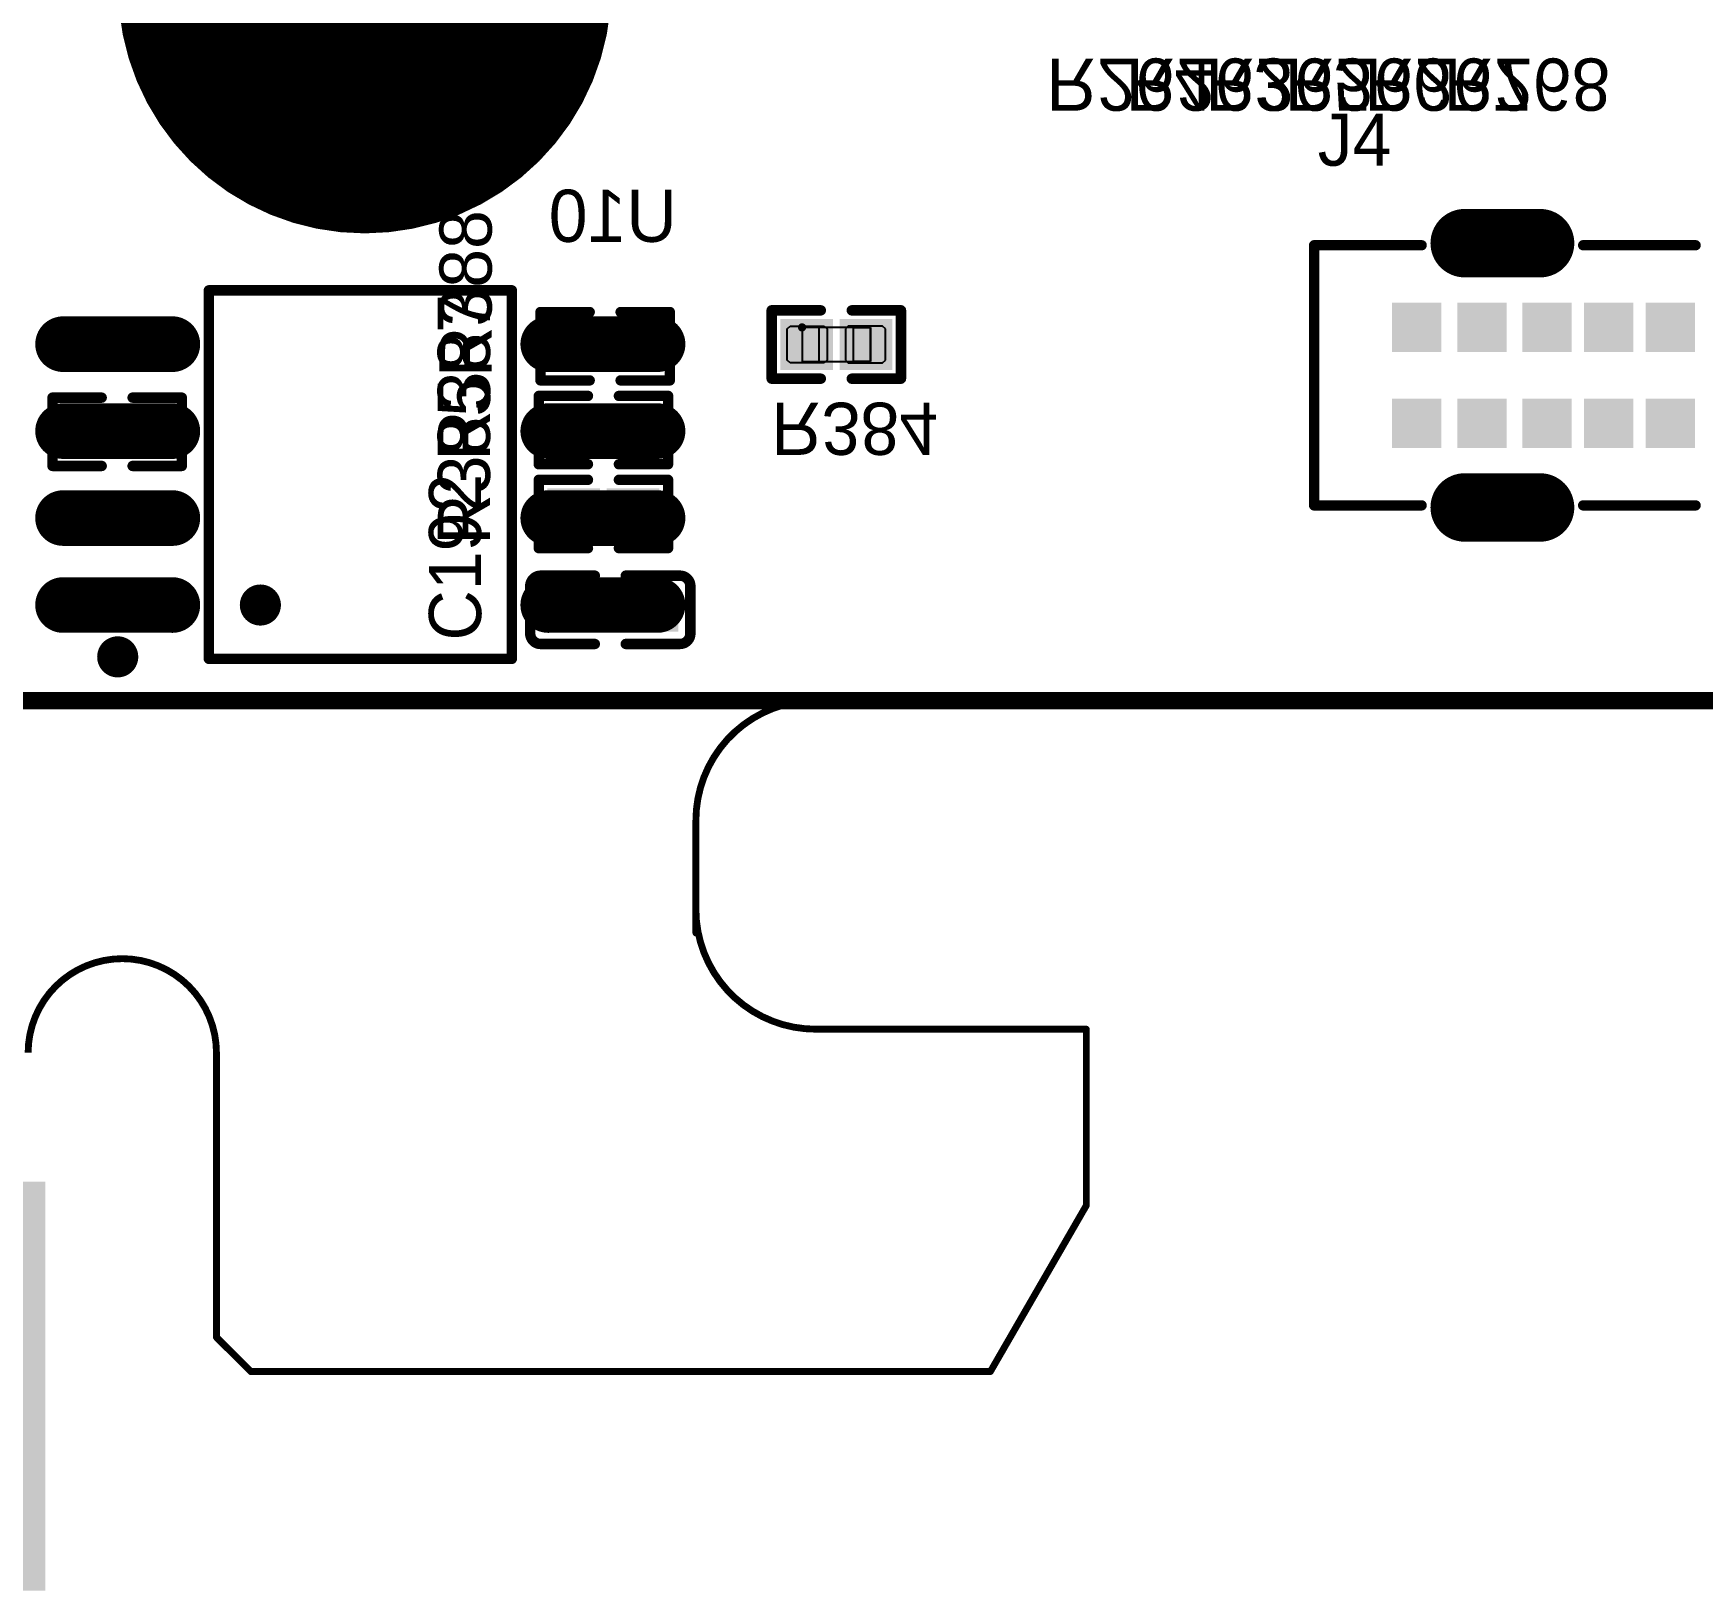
# Model space of a CAD drawing. Header units: millimetres. Extents: x 892 to 1144, y 1011 to 1123.
# Drawn here: x 1021.3 to 1045.67, y 1010.52 to 1033.27 of the extents above; entities that cross this region are included whole.
import ezdxf

# ---------------------------------------------------------------- set-up
doc = ezdxf.new("R2010")
doc.units = ezdxf.units.MM
for name, color, linetype in [('BottomLayer', 5, 'Continuous'), ('BottomOverlay', 54, 'Continuous'), ('BottomPaste', 16, 'Continuous'), ('BottomSolder', 6, 'Continuous'), ('KeepOutLayer', 6, 'Continuous'), ('Mechanical15', 56, 'Continuous'), ('Mechanical4', 56, 'Continuous'), ('Mechanical5', 56, 'Continuous'), ('Mechanical6', 56, 'Continuous'), ('MultiLayer', 9, 'Continuous'), ('TopLayer', 1, 'Continuous'), ('TopOverlay', 2, 'Continuous'), ('TopPaste', 8, 'Continuous'), ('TopSolder', 216, 'Continuous')]:
    doc.layers.add(name, color=color, linetype=linetype)

msp = doc.modelspace()

# ---------------------------------------------------------------- linework, layer by layer
at = {"layer": 'BottomLayer'}
for points, const_width in [([(1024.39, 1033.95, 1), (1027.89, 1033.95, 1)], 3.5), ([(1041.975, 1030.205, 1), (1042.425, 1030.205, 1)], 0.45), ([(1043.075, 1030.205, 1), (1043.525, 1030.205, 1)], 0.45), ([(1021.583, 1028.73, 1), (1021.887, 1028.73, 1)], 0.304), ([(1023.178, 1028.73, 1), (1023.483, 1028.73, 1)], 0.304), ([(1028.667, 1028.73, 1), (1028.972, 1028.73, 1)], 0.304), ([(1030.263, 1028.73, 1), (1030.567, 1028.73, 1)], 0.304), ([(1021.583, 1027.46, 1), (1021.887, 1027.46, 1)], 0.304), ([(1023.178, 1027.46, 1), (1023.483, 1027.46, 1)], 0.304), ([(1028.667, 1027.46, 1), (1028.972, 1027.46, 1)], 0.304), ([(1030.263, 1027.46, 1), (1030.567, 1027.46, 1)], 0.304), ([(1041.975, 1026.345, 1), (1042.425, 1026.345, 1)], 0.45), ([(1043.075, 1026.345, 1), (1043.525, 1026.345, 1)], 0.45), ([(1021.583, 1026.19, 1), (1021.887, 1026.19, 1)], 0.304), ([(1023.178, 1026.19, 1), (1023.483, 1026.19, 1)], 0.304), ([(1028.667, 1026.19, 1), (1028.972, 1026.19, 1)], 0.304), ([(1030.263, 1026.19, 1), (1030.567, 1026.19, 1)], 0.304), ([(1021.583, 1024.92, 1), (1021.887, 1024.92, 1)], 0.304), ([(1023.178, 1024.92, 1), (1023.483, 1024.92, 1)], 0.304), ([(1028.667, 1024.92, 1), (1028.972, 1024.92, 1)], 0.304), ([(1030.263, 1024.92, 1), (1030.567, 1024.92, 1)], 0.304)]:
    msp.add_lwpolyline(points, format="xyb", close=True, dxfattribs=dict(at, const_width=const_width))
for points, const_width in [([(1042.2, 1030.205), (1043.3, 1030.205)], 0.9), ([(1021.735, 1028.73), (1023.33, 1028.73)], 0.609), ([(1028.82, 1028.73), (1030.415, 1028.73)], 0.609), ([(1021.735, 1027.46), (1023.33, 1027.46)], 0.609), ([(1028.82, 1027.46), (1030.415, 1027.46)], 0.609), ([(1042.2, 1026.345), (1043.3, 1026.345)], 0.9), ([(1021.735, 1026.19), (1023.33, 1026.19)], 0.609), ([(1028.82, 1026.19), (1030.415, 1026.19)], 0.609), ([(1021.735, 1024.92), (1023.33, 1024.92)], 0.609), ([(1028.82, 1024.92), (1030.415, 1024.92)], 0.609)]:
    msp.add_lwpolyline(points, dxfattribs=dict(at, const_width=const_width))
for points in [[(1041.81, 1029.285), (1041.19, 1029.285), (1041.81, 1028.665), (1041.19, 1028.665)], [(1042.76, 1029.285), (1042.14, 1029.285), (1042.76, 1028.665), (1042.14, 1028.665)], [(1043.71, 1029.285), (1043.09, 1029.285), (1043.71, 1028.665), (1043.09, 1028.665)], [(1044.61, 1029.285), (1043.99, 1029.285), (1044.61, 1028.665), (1043.99, 1028.665)], [(1045.51, 1029.285), (1044.89, 1029.285), (1045.51, 1028.665), (1044.89, 1028.665)], [(1032.309, 1028.455), (1032.875, 1028.455), (1032.309, 1028.995), (1032.875, 1028.995)], [(1033.175, 1028.455), (1033.741, 1028.455), (1033.175, 1028.995), (1033.741, 1028.995)], [(1041.81, 1027.885), (1041.19, 1027.885), (1041.81, 1027.265), (1041.19, 1027.265)], [(1042.76, 1027.885), (1042.14, 1027.885), (1042.76, 1027.265), (1042.14, 1027.265)], [(1043.71, 1027.885), (1043.09, 1027.885), (1043.71, 1027.265), (1043.09, 1027.265)], [(1044.61, 1027.885), (1043.99, 1027.885), (1044.61, 1027.265), (1043.99, 1027.265)], [(1045.51, 1027.885), (1044.89, 1027.885), (1045.51, 1027.265), (1044.89, 1027.265)]]:
    msp.add_solid(points, dxfattribs=at)
at = {"layer": 'BottomOverlay', "const_width": 0.152}
for points in [[(1023.864, 1024.134), (1023.864, 1029.516)], [(1023.864, 1029.516), (1028.286, 1029.516)], [(1028.286, 1024.134), (1028.286, 1029.516)], [(1032.081, 1029.224), (1032.799, 1029.224)], [(1032.081, 1028.226), (1032.081, 1029.224)], [(1033.251, 1029.224), (1033.969, 1029.224)], [(1033.969, 1028.226), (1033.969, 1029.224)], [(1032.081, 1028.226), (1032.799, 1028.226)], [(1033.251, 1028.226), (1033.969, 1028.226)], [(1023.864, 1024.134), (1028.286, 1024.134)]]:
    msp.add_lwpolyline(points, dxfattribs=at)
at = {"layer": 'BottomOverlay'}
for points, const_width in [([(1023.826, 1029.516, 1), (1023.902, 1029.516, 1)], 0.0762), ([(1023.826, 1029.516, 1), (1023.902, 1029.516, 1)], 0.0762), ([(1028.248, 1029.516, 1), (1028.325, 1029.516, 1)], 0.0762), ([(1028.248, 1029.516, 1), (1028.325, 1029.516, 1)], 0.0762), ([(1032.043, 1029.224, 1), (1032.119, 1029.224, 1)], 0.0762), ([(1032.043, 1029.224, 1), (1032.119, 1029.224, 1)], 0.0762), ([(1032.761, 1029.224, 1), (1032.837, 1029.224, 1)], 0.0762), ([(1033.213, 1029.224, 1), (1033.289, 1029.224, 1)], 0.0762), ([(1033.931, 1029.224, 1), (1034.007, 1029.224, 1)], 0.0762), ([(1033.931, 1029.224, 1), (1034.007, 1029.224, 1)], 0.0762), ([(1032.043, 1028.226, 1), (1032.119, 1028.226, 1)], 0.0762), ([(1032.043, 1028.226, 1), (1032.119, 1028.226, 1)], 0.0762), ([(1032.761, 1028.226, 1), (1032.837, 1028.226, 1)], 0.0762), ([(1033.213, 1028.226, 1), (1033.289, 1028.226, 1)], 0.0762), ([(1033.931, 1028.226, 1), (1034.007, 1028.226, 1)], 0.0762), ([(1033.931, 1028.226, 1), (1034.007, 1028.226, 1)], 0.0762), ([(1024.766, 1024.92, 1), (1024.466, 1024.92, 1)], 0.3), ([(1024.391, 1024.92, 1), (1024.541, 1024.92, 1)], 0.15), ([(1024.691, 1024.92, 1), (1024.841, 1024.92, 1)], 0.15), ([(1022.683, 1024.163, 1), (1022.383, 1024.163, 1)], 0.3), ([(1022.308, 1024.163, 1), (1022.458, 1024.163, 1)], 0.15), ([(1022.608, 1024.163, 1), (1022.758, 1024.163, 1)], 0.15), ([(1023.826, 1024.134, 1), (1023.902, 1024.134, 1)], 0.0762), ([(1023.826, 1024.134, 1), (1023.902, 1024.134, 1)], 0.0762), ([(1028.248, 1024.134, 1), (1028.325, 1024.134, 1)], 0.0762), ([(1028.248, 1024.134, 1), (1028.325, 1024.134, 1)], 0.0762)]:
    msp.add_lwpolyline(points, format="xyb", close=True, dxfattribs=dict(at, const_width=const_width))
at = {"layer": 'BottomPaste'}
for p, q in [((1032.309, 1028.955), (1032.349, 1028.995)), ((1032.349, 1028.995), (1032.85, 1028.995)), ((1032.85, 1028.995), (1032.89, 1028.955)), ((1033.2, 1028.995), (1033.16, 1028.955)), ((1033.701, 1028.995), (1033.2, 1028.995)), ((1033.741, 1028.955), (1033.701, 1028.995)), ((1032.309, 1028.495), (1032.309, 1028.955)), ((1032.89, 1028.955), (1032.89, 1028.495)), ((1033.16, 1028.955), (1033.16, 1028.495)), ((1033.741, 1028.495), (1033.741, 1028.955)), ((1032.349, 1028.455), (1032.309, 1028.495)), ((1032.89, 1028.495), (1032.85, 1028.455)), ((1033.16, 1028.495), (1033.2, 1028.455)), ((1033.701, 1028.455), (1033.741, 1028.495)), ((1032.85, 1028.455), (1032.349, 1028.455)), ((1033.2, 1028.455), (1033.701, 1028.455))]:
    msp.add_line(p, q, dxfattribs=at)
at = {"layer": 'BottomPaste', "const_width": 0.609}
for points in [[(1021.735, 1028.73), (1023.33, 1028.73)], [(1028.82, 1028.73), (1030.415, 1028.73)], [(1021.735, 1027.46), (1023.33, 1027.46)], [(1028.82, 1027.46), (1030.415, 1027.46)], [(1021.735, 1026.19), (1023.33, 1026.19)], [(1028.82, 1026.19), (1030.415, 1026.19)], [(1021.735, 1024.92), (1023.33, 1024.92)], [(1028.82, 1024.92), (1030.415, 1024.92)]]:
    msp.add_lwpolyline(points, dxfattribs=at)
at = {"layer": 'BottomPaste', "const_width": 0.304}
for points in [[(1021.583, 1028.73, 1), (1021.887, 1028.73, 1)], [(1023.178, 1028.73, 1), (1023.483, 1028.73, 1)], [(1028.667, 1028.73, 1), (1028.972, 1028.73, 1)], [(1030.263, 1028.73, 1), (1030.567, 1028.73, 1)], [(1021.583, 1027.46, 1), (1021.887, 1027.46, 1)], [(1023.178, 1027.46, 1), (1023.483, 1027.46, 1)], [(1028.667, 1027.46, 1), (1028.972, 1027.46, 1)], [(1030.263, 1027.46, 1), (1030.567, 1027.46, 1)], [(1021.583, 1026.19, 1), (1021.887, 1026.19, 1)], [(1023.178, 1026.19, 1), (1023.483, 1026.19, 1)], [(1028.667, 1026.19, 1), (1028.972, 1026.19, 1)], [(1030.263, 1026.19, 1), (1030.567, 1026.19, 1)], [(1021.583, 1024.92, 1), (1021.887, 1024.92, 1)], [(1023.178, 1024.92, 1), (1023.483, 1024.92, 1)], [(1028.667, 1024.92, 1), (1028.972, 1024.92, 1)], [(1030.263, 1024.92, 1), (1030.567, 1024.92, 1)]]:
    msp.add_lwpolyline(points, format="xyb", close=True, dxfattribs=at)
at = {"layer": 'BottomPaste'}
for points in [[(1032.309, 1028.455), (1032.875, 1028.455), (1032.309, 1028.995), (1032.875, 1028.995)], [(1033.175, 1028.455), (1033.741, 1028.455), (1033.175, 1028.995), (1033.741, 1028.995)]]:
    msp.add_solid(points, dxfattribs=at)
at = {"layer": 'BottomSolder'}
for points, const_width in [([(1024.339, 1033.95, 1), (1027.941, 1033.95, 1)], 3.602), ([(1041.95, 1030.205, 1), (1042.45, 1030.205, 1)], 0.5), ([(1043.05, 1030.205, 1), (1043.55, 1030.205, 1)], 0.5), ([(1021.532, 1028.73, 1), (1021.938, 1028.73, 1)], 0.406), ([(1023.127, 1028.73, 1), (1023.534, 1028.73, 1)], 0.406), ([(1028.616, 1028.73, 1), (1029.023, 1028.73, 1)], 0.406), ([(1030.212, 1028.73, 1), (1030.618, 1028.73, 1)], 0.406), ([(1021.532, 1027.46, 1), (1021.938, 1027.46, 1)], 0.406), ([(1023.127, 1027.46, 1), (1023.534, 1027.46, 1)], 0.406), ([(1028.616, 1027.46, 1), (1029.023, 1027.46, 1)], 0.406), ([(1030.212, 1027.46, 1), (1030.618, 1027.46, 1)], 0.406), ([(1041.95, 1026.345, 1), (1042.45, 1026.345, 1)], 0.5), ([(1043.05, 1026.345, 1), (1043.55, 1026.345, 1)], 0.5), ([(1021.532, 1026.19, 1), (1021.938, 1026.19, 1)], 0.406), ([(1023.127, 1026.19, 1), (1023.534, 1026.19, 1)], 0.406), ([(1028.616, 1026.19, 1), (1029.023, 1026.19, 1)], 0.406), ([(1030.212, 1026.19, 1), (1030.618, 1026.19, 1)], 0.406), ([(1021.532, 1024.92, 1), (1021.938, 1024.92, 1)], 0.406), ([(1023.127, 1024.92, 1), (1023.534, 1024.92, 1)], 0.406), ([(1028.616, 1024.92, 1), (1029.023, 1024.92, 1)], 0.406), ([(1030.212, 1024.92, 1), (1030.618, 1024.92, 1)], 0.406)]:
    msp.add_lwpolyline(points, format="xyb", close=True, dxfattribs=dict(at, const_width=const_width))
for points, const_width in [([(1042.2, 1030.205), (1043.3, 1030.205)], 1), ([(1021.735, 1028.73), (1023.33, 1028.73)], 0.812), ([(1028.82, 1028.73), (1030.415, 1028.73)], 0.812), ([(1021.735, 1027.46), (1023.33, 1027.46)], 0.812), ([(1028.82, 1027.46), (1030.415, 1027.46)], 0.812), ([(1042.2, 1026.345), (1043.3, 1026.345)], 1), ([(1021.735, 1026.19), (1023.33, 1026.19)], 0.812), ([(1028.82, 1026.19), (1030.415, 1026.19)], 0.812), ([(1021.735, 1024.92), (1023.33, 1024.92)], 0.812), ([(1028.82, 1024.92), (1030.415, 1024.92)], 0.812)]:
    msp.add_lwpolyline(points, dxfattribs=dict(at, const_width=const_width))
for points in [[(1041.86, 1029.335), (1041.14, 1029.335), (1041.86, 1028.615), (1041.14, 1028.615)], [(1042.81, 1029.335), (1042.09, 1029.335), (1042.81, 1028.615), (1042.09, 1028.615)], [(1043.76, 1029.335), (1043.04, 1029.335), (1043.76, 1028.615), (1043.04, 1028.615)], [(1044.66, 1029.335), (1043.94, 1029.335), (1044.66, 1028.615), (1043.94, 1028.615)], [(1045.56, 1029.335), (1044.84, 1029.335), (1045.56, 1028.615), (1044.84, 1028.615)], [(1032.208, 1028.353), (1032.977, 1028.353), (1032.208, 1029.097), (1032.977, 1029.097)], [(1033.073, 1028.353), (1033.842, 1028.353), (1033.073, 1029.097), (1033.842, 1029.097)], [(1041.86, 1027.935), (1041.14, 1027.935), (1041.86, 1027.215), (1041.14, 1027.215)], [(1042.81, 1027.935), (1042.09, 1027.935), (1042.81, 1027.215), (1042.09, 1027.215)], [(1043.76, 1027.935), (1043.04, 1027.935), (1043.76, 1027.215), (1043.04, 1027.215)], [(1044.66, 1027.935), (1043.94, 1027.935), (1044.66, 1027.215), (1043.94, 1027.215)], [(1045.56, 1027.935), (1044.84, 1027.935), (1045.56, 1027.215), (1044.84, 1027.215)], [(936.675, 1010.525), (1021.475, 1010.525), (936.675, 1016.5), (1021.475, 1016.5)]]:
    msp.add_solid(points, dxfattribs=at)
at = {"layer": 'KeepOutLayer', "const_width": 0.1}
for points in [[(1030.975, 1021.775, -0.414214), (1032.725, 1023.525)], [(1032.725, 1018.725, -0.414214), (1030.975, 1020.475)], [(1021.225, 1018.38, -1), (1023.975, 1018.38)]]:
    msp.add_lwpolyline(points, format="xyb", dxfattribs=at)
for points in [[(1032.725, 1023.525), (1123.925, 1023.525)], [(1030.975, 1020.13), (1030.975, 1021.775)], [(1032.725, 1018.725), (1036.675, 1018.725)], [(1036.675, 1016.15), (1036.675, 1018.725)], [(1023.975, 1014.225), (1023.975, 1018.38)], [(1035.275, 1013.725), (1036.675, 1016.15)], [(1023.975, 1014.225), (1024.475, 1013.725)], [(1024.475, 1013.725), (1035.275, 1013.725)]]:
    msp.add_lwpolyline(points, dxfattribs=at)
at = {"layer": 'KeepOutLayer', "const_width": 0.05}
for points in [[(1032.7, 1023.525, 1), (1032.75, 1023.525, 1)], [(1032.7, 1023.525, 1), (1032.75, 1023.525, 1)], [(1030.95, 1021.775, 1), (1031, 1021.775, 1)], [(1030.95, 1021.775, 1), (1031, 1021.775, 1)], [(1030.95, 1020.475, 1), (1031, 1020.475, 1)], [(1030.95, 1020.13, 1), (1031, 1020.13, 1)], [(1032.7, 1018.725, 1), (1032.75, 1018.725, 1)], [(1032.7, 1018.725, 1), (1032.75, 1018.725, 1)], [(1036.65, 1018.725, 1), (1036.7, 1018.725, 1)], [(1036.65, 1018.725, 1), (1036.7, 1018.725, 1)], [(1023.95, 1018.38, 1), (1024, 1018.38, 1)], [(1023.95, 1018.38, 1), (1024, 1018.38, 1)], [(1036.65, 1016.15, 1), (1036.7, 1016.15, 1)], [(1036.65, 1016.15, 1), (1036.7, 1016.15, 1)], [(1023.95, 1014.225, 1), (1024, 1014.225, 1)], [(1023.95, 1014.225, 1), (1024, 1014.225, 1)], [(1024.45, 1013.725, 1), (1024.5, 1013.725, 1)], [(1024.45, 1013.725, 1), (1024.5, 1013.725, 1)], [(1035.25, 1013.725, 1), (1035.3, 1013.725, 1)], [(1035.25, 1013.725, 1), (1035.3, 1013.725, 1)]]:
    msp.add_lwpolyline(points, format="xyb", close=True, dxfattribs=at)
at = {"layer": 'Mechanical15'}
for p, q in [((1029.475, 1025.1), (1029.225, 1025.1)), ((1029.225, 1025.1), (1029.225, 1024.6)), ((1029.475, 1024.6), (1029.475, 1025.1)), ((1029.975, 1025.1), (1030.225, 1025.1)), ((1029.975, 1024.6), (1029.975, 1025.1)), ((1030.179, 1025.146), (1030.16, 1025.1)), ((1030.16, 1025.1), (1030.16, 1025.1)), ((1030.16, 1025.1), (1030.179, 1025.054)), ((1030.225, 1025.165), (1030.179, 1025.146)), ((1030.271, 1025.146), (1030.225, 1025.165)), ((1030.225, 1025.1), (1030.225, 1024.6)), ((1030.29, 1025.1), (1030.271, 1025.146)), ((1030.271, 1025.054), (1030.29, 1025.1)), ((1030.29, 1025.1), (1030.29, 1025.1)), ((1030.179, 1025.054), (1030.225, 1025.035)), ((1030.225, 1025.035), (1030.271, 1025.054)), ((1029.225, 1024.6), (1029.475, 1024.6)), ((1030.225, 1024.6), (1029.975, 1024.6))]:
    msp.add_line(p, q, dxfattribs=at)
at = {"layer": 'Mechanical15', "const_width": 0.0508}
for points in [[(1029.225, 1025.1), (1030.225, 1025.1)], [(1029.225, 1024.6), (1029.225, 1025.1)], [(1030.225, 1024.6), (1030.225, 1025.1)], [(1029.225, 1024.6), (1030.225, 1024.6)]]:
    msp.add_lwpolyline(points, dxfattribs=at)
at = {"layer": 'Mechanical15', "const_width": 0.0254}
for points in [[(1029.212, 1025.1, 1), (1029.238, 1025.1, 1)], [(1029.212, 1025.1, 1), (1029.238, 1025.1, 1)], [(1030.212, 1025.1, 1), (1030.238, 1025.1, 1)], [(1030.212, 1025.1, 1), (1030.238, 1025.1, 1)], [(1029.212, 1024.6, 1), (1029.238, 1024.6, 1)], [(1029.212, 1024.6, 1), (1029.238, 1024.6, 1)], [(1030.212, 1024.6, 1), (1030.238, 1024.6, 1)], [(1030.212, 1024.6, 1), (1030.238, 1024.6, 1)]]:
    msp.add_lwpolyline(points, format="xyb", close=True, dxfattribs=at)
at = {"layer": 'Mechanical4'}
for p, q in [((1033.525, 1028.975), (1032.525, 1028.975)), ((1032.525, 1028.975), (1032.525, 1028.475)), ((1033.525, 1028.475), (1033.525, 1028.975)), ((1029.15, 1028.95), (1030.15, 1028.95)), ((1029.15, 1028.45), (1029.15, 1028.95)), ((1030.15, 1028.95), (1030.15, 1028.45)), ((1032.525, 1028.475), (1033.525, 1028.475)), ((1030.15, 1028.45), (1029.15, 1028.45)), ((1022.025, 1027.7), (1023.025, 1027.7)), ((1022.025, 1027.2), (1022.025, 1027.7)), ((1023.025, 1027.7), (1023.025, 1027.2)), ((1029.125, 1027.725), (1030.125, 1027.725)), ((1029.125, 1027.225), (1029.125, 1027.725)), ((1030.125, 1027.725), (1030.125, 1027.225)), ((1023.025, 1027.2), (1022.025, 1027.2)), ((1030.125, 1027.225), (1029.125, 1027.225)), ((1029.125, 1026.5), (1030.125, 1026.5)), ((1029.125, 1026), (1029.125, 1026.5)), ((1030.125, 1026.5), (1030.125, 1026)), ((1030.125, 1026), (1029.125, 1026))]:
    msp.add_line(p, q, dxfattribs=at)
at = {"layer": 'Mechanical5'}
for p, q in [((1032.775, 1028.975), (1032.525, 1028.975)), ((1032.525, 1028.975), (1032.525, 1028.475)), ((1032.775, 1028.475), (1032.775, 1028.975)), ((1033.276, 1028.975), (1033.526, 1028.975)), ((1033.276, 1028.475), (1033.276, 1028.975)), ((1033.526, 1028.975), (1033.526, 1028.475)), ((1029.399, 1028.95), (1029.149, 1028.95)), ((1029.149, 1028.95), (1029.149, 1028.45)), ((1029.399, 1028.45), (1029.399, 1028.95)), ((1029.9, 1028.95), (1030.15, 1028.95)), ((1029.9, 1028.45), (1029.9, 1028.95)), ((1030.15, 1028.95), (1030.15, 1028.45)), ((1032.525, 1028.475), (1032.775, 1028.475)), ((1033.526, 1028.475), (1033.276, 1028.475)), ((1029.149, 1028.45), (1029.399, 1028.45)), ((1030.15, 1028.45), (1029.9, 1028.45)), ((1022.274, 1027.7), (1022.024, 1027.7)), ((1022.024, 1027.7), (1022.024, 1027.2)), ((1022.274, 1027.2), (1022.274, 1027.7)), ((1022.775, 1027.7), (1023.025, 1027.7)), ((1022.775, 1027.2), (1022.775, 1027.7)), ((1023.025, 1027.7), (1023.025, 1027.2)), ((1029.374, 1027.725), (1029.124, 1027.725)), ((1029.124, 1027.725), (1029.124, 1027.225)), ((1029.374, 1027.225), (1029.374, 1027.725)), ((1029.875, 1027.725), (1030.125, 1027.725)), ((1029.875, 1027.225), (1029.875, 1027.725)), ((1030.125, 1027.725), (1030.125, 1027.225)), ((1022.024, 1027.2), (1022.274, 1027.2)), ((1023.025, 1027.2), (1022.775, 1027.2)), ((1029.124, 1027.225), (1029.374, 1027.225)), ((1030.125, 1027.225), (1029.875, 1027.225)), ((1029.374, 1026.5), (1029.124, 1026.5)), ((1029.124, 1026.5), (1029.124, 1026)), ((1029.374, 1026), (1029.374, 1026.5)), ((1029.875, 1026.5), (1030.125, 1026.5)), ((1029.875, 1026), (1029.875, 1026.5)), ((1030.125, 1026.5), (1030.125, 1026)), ((1029.124, 1026), (1029.374, 1026)), ((1030.125, 1026), (1029.875, 1026))]:
    msp.add_line(p, q, dxfattribs=at)
at = {"layer": 'Mechanical6'}
for points, const_width in [([(1030.18, 1028.95, 1), (1030.12, 1028.95, 1)], 0.06), ([(1030.105, 1028.95, 1), (1030.135, 1028.95, 1)], 0.03), ([(1030.165, 1028.95, 1), (1030.195, 1028.95, 1)], 0.03), ([(1032.555, 1028.975, 1), (1032.495, 1028.975, 1)], 0.06), ([(1032.48, 1028.975, 1), (1032.51, 1028.975, 1)], 0.03), ([(1032.54, 1028.975, 1), (1032.57, 1028.975, 1)], 0.03), ([(1023.055, 1027.7, 1), (1022.995, 1027.7, 1)], 0.06), ([(1030.155, 1027.725, 1), (1030.095, 1027.725, 1)], 0.06), ([(1030.08, 1027.725, 1), (1030.11, 1027.725, 1)], 0.03), ([(1030.14, 1027.725, 1), (1030.17, 1027.725, 1)], 0.03), ([(1022.98, 1027.7, 1), (1023.01, 1027.7, 1)], 0.03), ([(1023.04, 1027.7, 1), (1023.07, 1027.7, 1)], 0.03), ([(1030.155, 1026.5, 1), (1030.095, 1026.5, 1)], 0.06), ([(1030.08, 1026.5, 1), (1030.11, 1026.5, 1)], 0.03), ([(1030.14, 1026.5, 1), (1030.17, 1026.5, 1)], 0.03), ([(1021.875, 1024.92, 1), (1021.575, 1024.92, 1)], 0.3), ([(1021.5, 1024.92, 1), (1021.65, 1024.92, 1)], 0.15), ([(1021.8, 1024.92, 1), (1021.95, 1024.92, 1)], 0.15)]:
    msp.add_lwpolyline(points, format="xyb", close=True, dxfattribs=dict(at, const_width=const_width))
at = {"layer": 'MultiLayer'}
for points, const_width in [([(1024.39, 1033.95, 1), (1027.89, 1033.95, 1)], 3.5), ([(1041.975, 1030.205, 1), (1042.425, 1030.205, 1)], 0.45), ([(1043.075, 1030.205, 1), (1043.525, 1030.205, 1)], 0.45), ([(1041.975, 1026.345, 1), (1042.425, 1026.345, 1)], 0.45), ([(1043.075, 1026.345, 1), (1043.525, 1026.345, 1)], 0.45)]:
    msp.add_lwpolyline(points, format="xyb", close=True, dxfattribs=dict(at, const_width=const_width))
at = {"layer": 'MultiLayer', "const_width": 0.9}
for points in [[(1042.2, 1030.205), (1043.3, 1030.205)], [(1042.2, 1026.345), (1043.3, 1026.345)]]:
    msp.add_lwpolyline(points, dxfattribs=at)
at = {"layer": 'MultiLayer'}
for points in [[(1041.81, 1029.285), (1041.19, 1029.285), (1041.81, 1028.665), (1041.19, 1028.665)], [(1042.76, 1029.285), (1042.14, 1029.285), (1042.76, 1028.665), (1042.14, 1028.665)], [(1043.71, 1029.285), (1043.09, 1029.285), (1043.71, 1028.665), (1043.09, 1028.665)], [(1044.61, 1029.285), (1043.99, 1029.285), (1044.61, 1028.665), (1043.99, 1028.665)], [(1045.51, 1029.285), (1044.89, 1029.285), (1045.51, 1028.665), (1044.89, 1028.665)], [(1041.81, 1027.885), (1041.19, 1027.885), (1041.81, 1027.265), (1041.19, 1027.265)], [(1042.76, 1027.885), (1042.14, 1027.885), (1042.76, 1027.265), (1042.14, 1027.265)], [(1043.71, 1027.885), (1043.09, 1027.885), (1043.71, 1027.265), (1043.09, 1027.265)], [(1044.61, 1027.885), (1043.99, 1027.885), (1044.61, 1027.265), (1043.99, 1027.265)], [(1045.51, 1027.885), (1044.89, 1027.885), (1045.51, 1027.265), (1044.89, 1027.265)]]:
    msp.add_solid(points, dxfattribs=at)
at = {"layer": 'TopLayer'}
for points, const_width in [([(1024.39, 1033.95, 1), (1027.89, 1033.95, 1)], 3.5), ([(1041.975, 1030.205, 1), (1042.425, 1030.205, 1)], 0.45), ([(1043.075, 1030.205, 1), (1043.525, 1030.205, 1)], 0.45), ([(1041.975, 1026.345, 1), (1042.425, 1026.345, 1)], 0.45), ([(1043.075, 1026.345, 1), (1043.525, 1026.345, 1)], 0.45)]:
    msp.add_lwpolyline(points, format="xyb", close=True, dxfattribs=dict(at, const_width=const_width))
at = {"layer": 'TopLayer', "const_width": 0.9}
for points in [[(1042.2, 1030.205), (1043.3, 1030.205)], [(1042.2, 1026.345), (1043.3, 1026.345)]]:
    msp.add_lwpolyline(points, dxfattribs=at)
at = {"layer": 'TopLayer'}
for points in [[(1041.81, 1029.285), (1041.19, 1029.285), (1041.81, 1028.665), (1041.19, 1028.665)], [(1042.76, 1029.285), (1042.14, 1029.285), (1042.76, 1028.665), (1042.14, 1028.665)], [(1043.71, 1029.285), (1043.09, 1029.285), (1043.71, 1028.665), (1043.09, 1028.665)], [(1044.61, 1029.285), (1043.99, 1029.285), (1044.61, 1028.665), (1043.99, 1028.665)], [(1045.51, 1029.285), (1044.89, 1029.285), (1045.51, 1028.665), (1044.89, 1028.665)], [(1029.5, 1028.97), (1028.934, 1028.97), (1029.5, 1028.43), (1028.934, 1028.43)], [(1030.366, 1028.97), (1029.8, 1028.97), (1030.366, 1028.43), (1029.8, 1028.43)], [(1029.475, 1027.745), (1028.909, 1027.745), (1029.475, 1027.205), (1028.909, 1027.205)], [(1030.341, 1027.745), (1029.775, 1027.745), (1030.341, 1027.205), (1029.775, 1027.205)], [(1041.81, 1027.885), (1041.19, 1027.885), (1041.81, 1027.265), (1041.19, 1027.265)], [(1042.76, 1027.885), (1042.14, 1027.885), (1042.76, 1027.265), (1042.14, 1027.265)], [(1043.71, 1027.885), (1043.09, 1027.885), (1043.71, 1027.265), (1043.09, 1027.265)], [(1044.61, 1027.885), (1043.99, 1027.885), (1044.61, 1027.265), (1043.99, 1027.265)], [(1045.51, 1027.885), (1044.89, 1027.885), (1045.51, 1027.265), (1044.89, 1027.265)], [(1022.375, 1027.72), (1021.809, 1027.72), (1022.375, 1027.18), (1021.809, 1027.18)], [(1023.241, 1027.72), (1022.675, 1027.72), (1023.241, 1027.18), (1022.675, 1027.18)], [(1029.475, 1026.52), (1028.909, 1026.52), (1029.475, 1025.98), (1028.909, 1025.98)], [(1030.341, 1026.52), (1029.775, 1026.52), (1030.341, 1025.98), (1029.775, 1025.98)], [(1029.575, 1025.12), (1028.785, 1025.12), (1029.575, 1024.58), (1028.785, 1024.58)], [(1030.665, 1025.12), (1029.875, 1025.12), (1030.665, 1024.58), (1029.875, 1024.58)]]:
    msp.add_solid(points, dxfattribs=at)
at = {"layer": 'TopOverlay'}
for points, const_width in [([(1040, 1030.175), (1041.572, 1030.175)], 0.15), ([(1040, 1026.375), (1040, 1030.175)], 0.15), ([(1043.928, 1030.175), (1045.572, 1030.175)], 0.15), ([(1028.706, 1029.199), (1029.424, 1029.199)], 0.152), ([(1028.706, 1028.201), (1028.706, 1029.199)], 0.152), ([(1029.876, 1029.199), (1030.594, 1029.199)], 0.152), ([(1030.594, 1028.201), (1030.594, 1029.199)], 0.152), ([(1028.706, 1028.201), (1029.424, 1028.201)], 0.152), ([(1029.876, 1028.201), (1030.594, 1028.201)], 0.152), ([(1021.581, 1027.949), (1022.299, 1027.949)], 0.152), ([(1021.581, 1026.951), (1021.581, 1027.949)], 0.152), ([(1022.751, 1027.949), (1023.469, 1027.949)], 0.152), ([(1023.469, 1026.951), (1023.469, 1027.949)], 0.152), ([(1028.681, 1027.974), (1029.399, 1027.974)], 0.152), ([(1028.681, 1026.976), (1028.681, 1027.974)], 0.152), ([(1029.851, 1027.974), (1030.569, 1027.974)], 0.152), ([(1030.569, 1026.976), (1030.569, 1027.974)], 0.152), ([(1021.581, 1026.951), (1022.299, 1026.951)], 0.152), ([(1022.751, 1026.951), (1023.469, 1026.951)], 0.152), ([(1028.681, 1026.976), (1029.399, 1026.976)], 0.152), ([(1029.851, 1026.976), (1030.569, 1026.976)], 0.152), ([(1028.681, 1026.749), (1029.399, 1026.749)], 0.152), ([(1028.681, 1025.751), (1028.681, 1026.749)], 0.152), ([(1029.851, 1026.749), (1030.569, 1026.749)], 0.152), ([(1030.569, 1025.751), (1030.569, 1026.749)], 0.152), ([(1040, 1026.375), (1041.572, 1026.375)], 0.15), ([(1043.928, 1026.375), (1045.572, 1026.375)], 0.15), ([(1028.681, 1025.751), (1029.399, 1025.751)], 0.152), ([(1029.851, 1025.751), (1030.569, 1025.751)], 0.152), ([(1028.709, 1025.349), (1029.499, 1025.349)], 0.152), ([(1029.951, 1025.349), (1030.741, 1025.349)], 0.152), ([(1028.556, 1024.504), (1028.556, 1025.196)], 0.152), ([(1030.894, 1024.504), (1030.894, 1025.196)], 0.152), ([(1028.709, 1024.351), (1029.499, 1024.351)], 0.152), ([(1029.951, 1024.351), (1030.741, 1024.351)], 0.152), ([(925.275, 1023.525), (1143.625, 1023.525)], 0.254)]:
    msp.add_lwpolyline(points, dxfattribs=dict(at, const_width=const_width))
for points, const_width in [([(1039.963, 1030.175, 1), (1040.038, 1030.175, 1)], 0.075), ([(1039.963, 1030.175, 1), (1040.038, 1030.175, 1)], 0.075), ([(1041.534, 1030.175, 1), (1041.609, 1030.175, 1)], 0.075), ([(1043.891, 1030.175, 1), (1043.966, 1030.175, 1)], 0.075), ([(1045.534, 1030.175, 1), (1045.609, 1030.175, 1)], 0.075), ([(1028.668, 1029.199, 1), (1028.744, 1029.199, 1)], 0.0762), ([(1028.668, 1029.199, 1), (1028.744, 1029.199, 1)], 0.0762), ([(1029.386, 1029.199, 1), (1029.462, 1029.199, 1)], 0.0762), ([(1029.838, 1029.199, 1), (1029.914, 1029.199, 1)], 0.0762), ([(1030.556, 1029.199, 1), (1030.632, 1029.199, 1)], 0.0762), ([(1030.556, 1029.199, 1), (1030.632, 1029.199, 1)], 0.0762), ([(1028.668, 1028.201, 1), (1028.744, 1028.201, 1)], 0.0762), ([(1028.668, 1028.201, 1), (1028.744, 1028.201, 1)], 0.0762), ([(1029.386, 1028.201, 1), (1029.462, 1028.201, 1)], 0.0762), ([(1029.838, 1028.201, 1), (1029.914, 1028.201, 1)], 0.0762), ([(1030.556, 1028.201, 1), (1030.632, 1028.201, 1)], 0.0762), ([(1030.556, 1028.201, 1), (1030.632, 1028.201, 1)], 0.0762), ([(1021.543, 1027.949, 1), (1021.619, 1027.949, 1)], 0.0762), ([(1021.543, 1027.949, 1), (1021.619, 1027.949, 1)], 0.0762), ([(1022.261, 1027.949, 1), (1022.337, 1027.949, 1)], 0.0762), ([(1022.713, 1027.949, 1), (1022.789, 1027.949, 1)], 0.0762), ([(1023.431, 1027.949, 1), (1023.507, 1027.949, 1)], 0.0762), ([(1023.431, 1027.949, 1), (1023.507, 1027.949, 1)], 0.0762), ([(1028.643, 1027.974, 1), (1028.719, 1027.974, 1)], 0.0762), ([(1028.643, 1027.974, 1), (1028.719, 1027.974, 1)], 0.0762), ([(1029.361, 1027.974, 1), (1029.437, 1027.974, 1)], 0.0762), ([(1029.813, 1027.974, 1), (1029.889, 1027.974, 1)], 0.0762), ([(1030.531, 1027.974, 1), (1030.607, 1027.974, 1)], 0.0762), ([(1030.531, 1027.974, 1), (1030.607, 1027.974, 1)], 0.0762), ([(1021.543, 1026.951, 1), (1021.619, 1026.951, 1)], 0.0762), ([(1021.543, 1026.951, 1), (1021.619, 1026.951, 1)], 0.0762), ([(1022.261, 1026.951, 1), (1022.337, 1026.951, 1)], 0.0762), ([(1022.713, 1026.951, 1), (1022.789, 1026.951, 1)], 0.0762), ([(1023.431, 1026.951, 1), (1023.507, 1026.951, 1)], 0.0762), ([(1023.431, 1026.951, 1), (1023.507, 1026.951, 1)], 0.0762), ([(1028.643, 1026.976, 1), (1028.719, 1026.976, 1)], 0.0762), ([(1028.643, 1026.976, 1), (1028.719, 1026.976, 1)], 0.0762), ([(1029.361, 1026.976, 1), (1029.437, 1026.976, 1)], 0.0762), ([(1029.813, 1026.976, 1), (1029.889, 1026.976, 1)], 0.0762), ([(1030.531, 1026.976, 1), (1030.607, 1026.976, 1)], 0.0762), ([(1030.531, 1026.976, 1), (1030.607, 1026.976, 1)], 0.0762), ([(1028.643, 1026.749, 1), (1028.719, 1026.749, 1)], 0.0762), ([(1028.643, 1026.749, 1), (1028.719, 1026.749, 1)], 0.0762), ([(1029.361, 1026.749, 1), (1029.437, 1026.749, 1)], 0.0762), ([(1029.813, 1026.749, 1), (1029.889, 1026.749, 1)], 0.0762), ([(1030.531, 1026.749, 1), (1030.607, 1026.749, 1)], 0.0762), ([(1030.531, 1026.749, 1), (1030.607, 1026.749, 1)], 0.0762), ([(1039.963, 1026.375, 1), (1040.038, 1026.375, 1)], 0.075), ([(1039.963, 1026.375, 1), (1040.038, 1026.375, 1)], 0.075), ([(1041.534, 1026.375, 1), (1041.609, 1026.375, 1)], 0.075), ([(1043.891, 1026.375, 1), (1043.966, 1026.375, 1)], 0.075), ([(1045.534, 1026.375, 1), (1045.609, 1026.375, 1)], 0.075), ([(1028.643, 1025.751, 1), (1028.719, 1025.751, 1)], 0.0762), ([(1028.643, 1025.751, 1), (1028.719, 1025.751, 1)], 0.0762), ([(1029.361, 1025.751, 1), (1029.437, 1025.751, 1)], 0.0762), ([(1029.813, 1025.751, 1), (1029.889, 1025.751, 1)], 0.0762), ([(1030.531, 1025.751, 1), (1030.607, 1025.751, 1)], 0.0762), ([(1030.531, 1025.751, 1), (1030.607, 1025.751, 1)], 0.0762), ([(1028.671, 1025.349, 1), (1028.747, 1025.349, 1)], 0.0762), ([(1028.671, 1025.349, 1), (1028.747, 1025.349, 1)], 0.0762), ([(1029.461, 1025.349, 1), (1029.537, 1025.349, 1)], 0.0762), ([(1029.913, 1025.349, 1), (1029.989, 1025.349, 1)], 0.0762), ([(1030.703, 1025.349, 1), (1030.779, 1025.349, 1)], 0.0762), ([(1030.703, 1025.349, 1), (1030.779, 1025.349, 1)], 0.0762), ([(1028.518, 1025.196, 1), (1028.594, 1025.196, 1)], 0.0762), ([(1028.518, 1025.196, 1), (1028.594, 1025.196, 1)], 0.0762), ([(1030.856, 1025.196, 1), (1030.932, 1025.196, 1)], 0.0762), ([(1030.856, 1025.196, 1), (1030.932, 1025.196, 1)], 0.0762), ([(1028.518, 1024.504, 1), (1028.594, 1024.504, 1)], 0.0762), ([(1028.518, 1024.504, 1), (1028.594, 1024.504, 1)], 0.0762), ([(1030.856, 1024.504, 1), (1030.932, 1024.504, 1)], 0.0762), ([(1030.856, 1024.504, 1), (1030.932, 1024.504, 1)], 0.0762), ([(1028.671, 1024.351, 1), (1028.747, 1024.351, 1)], 0.0762), ([(1028.671, 1024.351, 1), (1028.747, 1024.351, 1)], 0.0762), ([(1029.461, 1024.351, 1), (1029.537, 1024.351, 1)], 0.0762), ([(1029.913, 1024.351, 1), (1029.989, 1024.351, 1)], 0.0762), ([(1030.703, 1024.351, 1), (1030.779, 1024.351, 1)], 0.0762), ([(1030.703, 1024.351, 1), (1030.779, 1024.351, 1)], 0.0762)]:
    msp.add_lwpolyline(points, format="xyb", close=True, dxfattribs=dict(at, const_width=const_width))
at = {"layer": 'TopOverlay', "const_width": 0.152}
for points in [[(1028.556, 1025.196, -0.414214), (1028.709, 1025.349)], [(1030.741, 1025.349, -0.414214), (1030.894, 1025.196)], [(1028.709, 1024.351, -0.414214), (1028.556, 1024.504)], [(1030.894, 1024.504, -0.414214), (1030.741, 1024.351)]]:
    msp.add_lwpolyline(points, format="xyb", dxfattribs=at)
at = {"layer": 'TopPaste'}
for p, q in [((1028.934, 1028.93), (1028.974, 1028.97)), ((1028.974, 1028.97), (1029.475, 1028.97)), ((1029.475, 1028.97), (1029.515, 1028.93)), ((1029.825, 1028.97), (1029.785, 1028.93)), ((1030.326, 1028.97), (1029.825, 1028.97)), ((1030.366, 1028.93), (1030.326, 1028.97)), ((1028.934, 1028.47), (1028.934, 1028.93)), ((1029.515, 1028.93), (1029.515, 1028.47)), ((1029.785, 1028.93), (1029.785, 1028.47)), ((1030.366, 1028.47), (1030.366, 1028.93)), ((1028.974, 1028.43), (1028.934, 1028.47)), ((1029.475, 1028.43), (1028.974, 1028.43)), ((1029.515, 1028.47), (1029.475, 1028.43)), ((1029.785, 1028.47), (1029.825, 1028.43)), ((1029.825, 1028.43), (1030.326, 1028.43)), ((1030.326, 1028.43), (1030.366, 1028.47)), ((1028.909, 1027.705), (1028.949, 1027.745)), ((1028.949, 1027.745), (1029.45, 1027.745)), ((1029.45, 1027.745), (1029.49, 1027.705)), ((1029.8, 1027.745), (1029.76, 1027.705)), ((1030.301, 1027.745), (1029.8, 1027.745)), ((1030.341, 1027.705), (1030.301, 1027.745)), ((1021.809, 1027.68), (1021.849, 1027.72)), ((1021.809, 1027.22), (1021.809, 1027.68)), ((1021.849, 1027.72), (1022.35, 1027.72)), ((1022.35, 1027.72), (1022.39, 1027.68)), ((1022.39, 1027.68), (1022.39, 1027.22)), ((1022.7, 1027.72), (1022.66, 1027.68)), ((1022.66, 1027.68), (1022.66, 1027.22)), ((1023.201, 1027.72), (1022.7, 1027.72)), ((1023.241, 1027.68), (1023.201, 1027.72)), ((1023.241, 1027.22), (1023.241, 1027.68)), ((1028.909, 1027.245), (1028.909, 1027.705)), ((1029.49, 1027.705), (1029.49, 1027.245)), ((1029.76, 1027.705), (1029.76, 1027.245)), ((1030.341, 1027.245), (1030.341, 1027.705)), ((1021.849, 1027.18), (1021.809, 1027.22)), ((1022.35, 1027.18), (1021.849, 1027.18)), ((1022.39, 1027.22), (1022.35, 1027.18)), ((1022.66, 1027.22), (1022.7, 1027.18)), ((1022.7, 1027.18), (1023.201, 1027.18)), ((1023.201, 1027.18), (1023.241, 1027.22)), ((1028.949, 1027.205), (1028.909, 1027.245)), ((1029.45, 1027.205), (1028.949, 1027.205)), ((1029.49, 1027.245), (1029.45, 1027.205)), ((1029.76, 1027.245), (1029.8, 1027.205)), ((1029.8, 1027.205), (1030.301, 1027.205)), ((1030.301, 1027.205), (1030.341, 1027.245)), ((1028.909, 1026.48), (1028.949, 1026.52)), ((1028.909, 1026.02), (1028.909, 1026.48)), ((1028.949, 1026.52), (1029.45, 1026.52)), ((1029.45, 1026.52), (1029.49, 1026.48)), ((1029.49, 1026.48), (1029.49, 1026.02)), ((1029.8, 1026.52), (1029.76, 1026.48)), ((1029.76, 1026.48), (1029.76, 1026.02)), ((1030.301, 1026.52), (1029.8, 1026.52)), ((1030.341, 1026.48), (1030.301, 1026.52)), ((1030.341, 1026.02), (1030.341, 1026.48)), ((1028.949, 1025.98), (1028.909, 1026.02)), ((1029.45, 1025.98), (1028.949, 1025.98)), ((1029.49, 1026.02), (1029.45, 1025.98)), ((1029.76, 1026.02), (1029.8, 1025.98)), ((1029.8, 1025.98), (1030.301, 1025.98)), ((1030.301, 1025.98), (1030.341, 1026.02)), ((1028.945, 1025.075), (1028.995, 1025.125)), ((1028.945, 1024.625), (1028.945, 1025.075)), ((1028.995, 1025.125), (1029.475, 1025.125)), ((1029.475, 1025.125), (1029.545, 1025.075)), ((1029.545, 1025.075), (1029.545, 1024.625)), ((1029.905, 1025.075), (1029.975, 1025.125)), ((1029.905, 1024.625), (1029.905, 1025.075)), ((1029.975, 1025.125), (1030.455, 1025.125)), ((1030.455, 1025.125), (1030.505, 1025.075)), ((1030.505, 1025.075), (1030.505, 1024.625)), ((1028.995, 1024.575), (1028.945, 1024.625)), ((1029.475, 1024.575), (1028.995, 1024.575)), ((1029.545, 1024.625), (1029.475, 1024.575)), ((1029.975, 1024.575), (1029.905, 1024.625)), ((1030.455, 1024.575), (1029.975, 1024.575)), ((1030.505, 1024.625), (1030.455, 1024.575))]:
    msp.add_line(p, q, dxfattribs=at)
for points in [[(1029.5, 1028.97), (1028.934, 1028.97), (1029.5, 1028.43), (1028.934, 1028.43)], [(1030.366, 1028.97), (1029.8, 1028.97), (1030.366, 1028.43), (1029.8, 1028.43)], [(1029.475, 1027.745), (1028.909, 1027.745), (1029.475, 1027.205), (1028.909, 1027.205)], [(1030.341, 1027.745), (1029.775, 1027.745), (1030.341, 1027.205), (1029.775, 1027.205)], [(1022.375, 1027.72), (1021.809, 1027.72), (1022.375, 1027.18), (1021.809, 1027.18)], [(1023.241, 1027.72), (1022.675, 1027.72), (1023.241, 1027.18), (1022.675, 1027.18)], [(1029.475, 1026.52), (1028.909, 1026.52), (1029.475, 1025.98), (1028.909, 1025.98)], [(1030.341, 1026.52), (1029.775, 1026.52), (1030.341, 1025.98), (1029.775, 1025.98)], [(1029.575, 1025.12), (1028.785, 1025.12), (1029.575, 1024.58), (1028.785, 1024.58)], [(1030.665, 1025.12), (1029.875, 1025.12), (1030.665, 1024.58), (1029.875, 1024.58)]]:
    msp.add_solid(points, dxfattribs=at)
at = {"layer": 'TopSolder'}
for points, const_width in [([(1024.339, 1033.95, 1), (1027.941, 1033.95, 1)], 3.602), ([(1041.95, 1030.205, 1), (1042.45, 1030.205, 1)], 0.5), ([(1043.05, 1030.205, 1), (1043.55, 1030.205, 1)], 0.5), ([(1041.95, 1026.345, 1), (1042.45, 1026.345, 1)], 0.5), ([(1043.05, 1026.345, 1), (1043.55, 1026.345, 1)], 0.5)]:
    msp.add_lwpolyline(points, format="xyb", close=True, dxfattribs=dict(at, const_width=const_width))
at = {"layer": 'TopSolder', "const_width": 1}
for points in [[(1042.2, 1030.205), (1043.3, 1030.205)], [(1042.2, 1026.345), (1043.3, 1026.345)]]:
    msp.add_lwpolyline(points, dxfattribs=at)
at = {"layer": 'TopSolder'}
for points in [[(1041.86, 1029.335), (1041.14, 1029.335), (1041.86, 1028.615), (1041.14, 1028.615)], [(1042.81, 1029.335), (1042.09, 1029.335), (1042.81, 1028.615), (1042.09, 1028.615)], [(1043.76, 1029.335), (1043.04, 1029.335), (1043.76, 1028.615), (1043.04, 1028.615)], [(1044.66, 1029.335), (1043.94, 1029.335), (1044.66, 1028.615), (1043.94, 1028.615)], [(1045.56, 1029.335), (1044.84, 1029.335), (1045.56, 1028.615), (1044.84, 1028.615)], [(1029.602, 1029.072), (1028.833, 1029.072), (1029.602, 1028.328), (1028.833, 1028.328)], [(1030.467, 1029.072), (1029.698, 1029.072), (1030.467, 1028.328), (1029.698, 1028.328)], [(1022.477, 1027.822), (1021.708, 1027.822), (1022.477, 1027.078), (1021.708, 1027.078)], [(1023.342, 1027.822), (1022.573, 1027.822), (1023.342, 1027.078), (1022.573, 1027.078)], [(1029.577, 1027.847), (1028.808, 1027.847), (1029.577, 1027.103), (1028.808, 1027.103)], [(1030.442, 1027.847), (1029.673, 1027.847), (1030.442, 1027.103), (1029.673, 1027.103)], [(1041.86, 1027.935), (1041.14, 1027.935), (1041.86, 1027.215), (1041.14, 1027.215)], [(1042.81, 1027.935), (1042.09, 1027.935), (1042.81, 1027.215), (1042.09, 1027.215)], [(1043.76, 1027.935), (1043.04, 1027.935), (1043.76, 1027.215), (1043.04, 1027.215)], [(1044.66, 1027.935), (1043.94, 1027.935), (1044.66, 1027.215), (1043.94, 1027.215)], [(1045.56, 1027.935), (1044.84, 1027.935), (1045.56, 1027.215), (1044.84, 1027.215)], [(1029.577, 1026.622), (1028.808, 1026.622), (1029.577, 1025.878), (1028.808, 1025.878)], [(1030.442, 1026.622), (1029.673, 1026.622), (1030.442, 1025.878), (1029.673, 1025.878)], [(1029.626, 1025.171), (1028.734, 1025.171), (1029.626, 1024.529), (1028.734, 1024.529)], [(1030.716, 1025.171), (1029.824, 1025.171), (1030.716, 1024.529), (1029.824, 1024.529)], [(936.675, 1010.525), (1021.475, 1010.525), (936.675, 1016.5), (1021.475, 1016.5)]]:
    msp.add_solid(points, dxfattribs=at)

# ---------------------------------------------------------------- texts
at = {"layer": 'BottomOverlay', "text_generation_flag": 2}
for s, p in [('R264', (1036.091, 1032.902)), ('R263', (1037.251, 1032.902)), ('R265', (1038.411, 1032.902)), ('R266', (1039.571, 1032.902)), ('R267', (1040.731, 1032.902)), ('R268', (1041.891, 1032.902)), ('R384', (1032.075, 1027.875))]:
    msp.add_text(s, height=0.762, rotation=180, dxfattribs=at).set_placement(p)
msp.add_text('U10', height=0.762, dxfattribs=at).set_placement((1030.695, 1030.224))
at = {"layer": 'TopOverlay'}
msp.add_text('J4', height=0.762, dxfattribs=at).set_placement((1040.053, 1031.336))
for s, p in [('R388', (1027.993, 1028.251)), ('R387', (1027.968, 1027.026)), ('R385', (1027.968, 1025.801)), ('C192', (1027.839, 1024.401))]:
    msp.add_text(s, height=0.762, rotation=90, dxfattribs=at).set_placement(p)

doc.saveas('drawing.dxf')
